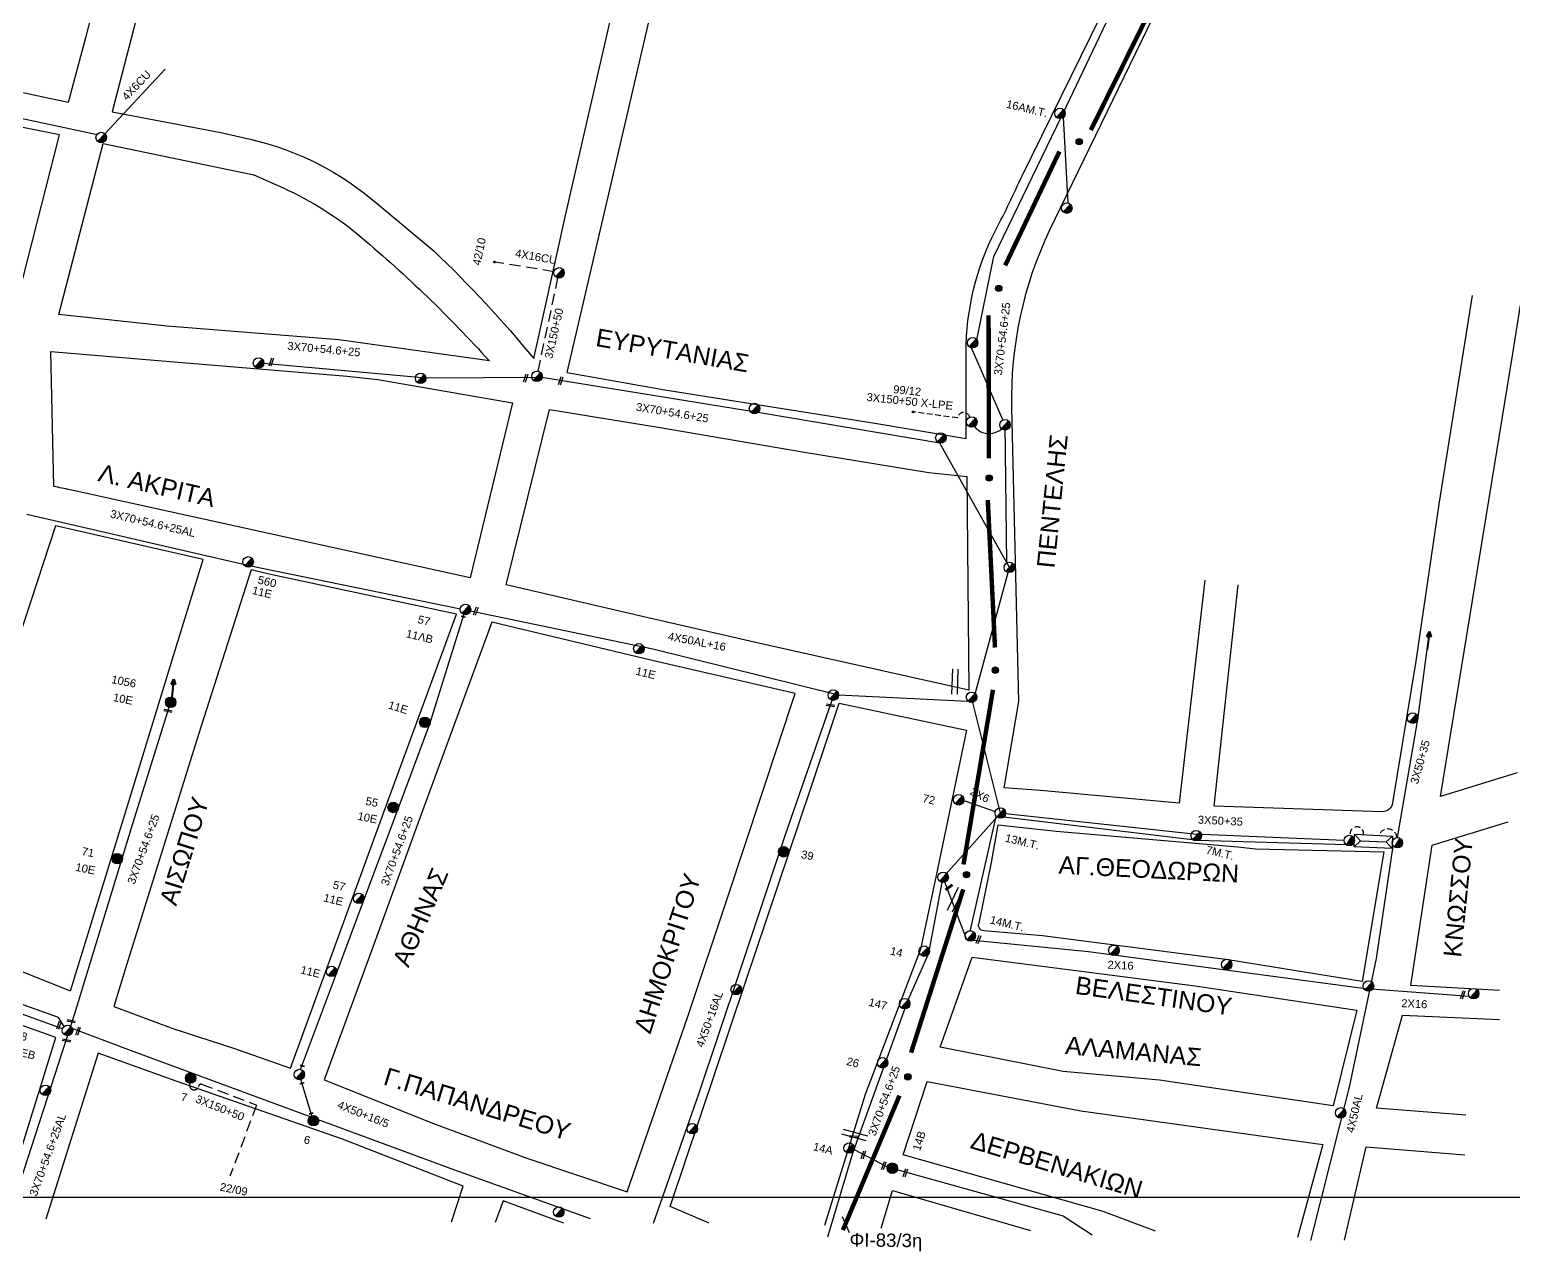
# Model space of a CAD drawing. Header units: millimetres. Extents: x 6950 to 9601, y 853 to 1951.
# Drawn here: x 8685 to 9018.8, y 886 to 1160.8 of the extents above; entities that cross this region are included whole.
import ezdxf

# ---------------------------------------------------------------- set-up
doc = ezdxf.new("R2010")
doc.units = ezdxf.units.MM
doc.linetypes.add('DASHED', pattern=[19.05, 12.7, -6.35])
for name, color, linetype in [('Άγνωστα', 7, 'Continuous'), ('Γυμνά εναέρια ΧΤ και ΦΟΠ (3Φ)   4x50+16AL', 7, 'Continuous'), ('Επίτονοι', 7, 'Continuous'), ('Επιγραφές - Σχήματα', 7, 'Continuous'), ('Καλώδια ΧΤ   3x150AL+50XLPE', 7, 'DASHED'), ('Καλώδια ΧΤ   4x6CU', 7, 'DASHED'), ('Μηχανική τομή', 7, 'Continuous'), ('Στύλος Ξύλινος', 7, 'Continuous'), ('Στύλος Ξύλινος @ 1', 7, 'Continuous'), ('Στύλος ΦΜ', 7, 'Continuous'), ('Στύλος ΦΜ @ 1', 7, 'Continuous'), ('Συνδέσεις', 7, 'Continuous'), ('Συνεστραμμένα ΧΤ   3x70+54.6+25 AL', 7, 'SYN_LINE'), ('Τομή', 7, 'Continuous'), ('Υποσταθμός εναέριος 2 στύλων', 7, 'Continuous'), ('Υποσταθμός πόλεως', 7, 'Continuous'), ('Υπόβαθρο ΔΕΗ', 7, 'Continuous'), ('Υπόγεια καλώδια Παροχών ΧΤ   4x16CU', 7, 'DASHED'), ('Υπόγεια καλώδια Παροχών ΧΤ   4x50AL', 7, 'DASHED')]:
    doc.layers.add(name, color=color, linetype=linetype)
doc.styles.add('Annotative', font='ARIAL.TTF')
doc.styles.add('arial', font='ARIAL.TTF')
doc.styles.get("Standard").update_dxf_attribs({"font": 'ARIAL.TTF'})
doc.linetypes.add('SYN_LINE', pattern='A,0.5,-0.0001,["/\\/\\/\\/",Standard,S=0.1,R=0,X=0,Y=-0.05],-0.25', length=0.7501)
doc.dimstyles.new('ISO-25', dxfattribs={"dimtxt": 2.5, "dimasz": 2.5, "dimexe": 1.25, "dimexo": 0.625, "dimtad": 1, "dimtxsty": 'Standard', "dimcen": 2.5, "dimadec": 0, "dimazin": 0, "dimtfac": 1, "dimtmove": 0, "dimatfit": 3, "dimfxl": 1, "dimarcsym": 0})

# ---------------------------------------------------------------- blocks, each defined once
blk = doc.blocks.new('ΤΟΜΗ')
at = {"layer": 'Τομή', "ltscale": 40}
for p, q in [((-5.68, 0), (5.68, 0)), ((5.68, -2.33), (-5.68, -2.33))]:
    blk.add_line(p, q, dxfattribs=at)
blk = doc.blocks.new('ΜΗΧΑΝΙΚΗ ΤΟΜΗ')
at = {"layer": 'Μηχανική τομή', "ltscale": 40}
for p, q in [((-1.89, 0.78), (1.89, 0.78)), ((1.89, 0), (-1.89, 0))]:
    blk.add_line(p, q, dxfattribs=at)
blk = doc.blocks.new('ΥΠΑΡΧΩΝ ΤΣΙΜΕΝΤΕΝΙΟΣ ΣΤΥΛΟΣ')
at = {"layer": 'Στύλος ΦΜ'}
blk.add_hatch(color=7, dxfattribs=at).paths.add_polyline_path([(-1.29, -2.28, 0.574793), (2.62, 0, 0.268822), (1.3, 2.27)])
at = {"layer": 'Στύλος ΦΜ', "color": 7}
blk.add_line((-1.29, -2.28), (1.3, 2.27), dxfattribs=at)
blk.add_circle((0, 0), 2.62, dxfattribs=at)
at = {"layer": 'Στύλος ΦΜ', "flags": 4}
for tag, p in [('ΑΡΙΘΜΟΣ', (-4.68, 8.05)), ('ΤΥΠΟΣ', (-4.91, 3.03))]:
    blk.add_attdef(tag, p, '', height=4, dxfattribs=at)
blk = doc.blocks.new('ΥΠΑΡΧΩΝ ΞΥΛΙΝΟΣ ΣΤΥΛΟΣ')
at = {"layer": 'Στύλος Ξύλινος'}
h = blk.add_hatch(color=7, dxfattribs=at)
h.paths.add_polyline_path([(-2.62, 0, 0.270008), (-1.29, -2.28), (1.3, 2.27, 0.576266)])
h.paths.add_polyline_path([(-1.29, -2.28, 0.574793), (2.62, 0, 0.268822), (1.3, 2.27)])
at = {"layer": 'Στύλος Ξύλινος', "color": 7}
blk.add_line((-1.29, -2.28), (1.3, 2.27), dxfattribs=at)
blk.add_circle((0, 0), 2.62, dxfattribs=at)
at = {"layer": 'Στύλος Ξύλινος', "flags": 4}
for tag, p in [('ΑΡΙΘΜΟΣ', (-4.91, 8.6)), ('ΤΥΠΟΣ', (-4.85, 3.39))]:
    blk.add_attdef(tag, p, '', height=4, dxfattribs=at)
blk = doc.blocks.new('ΥΠΟΣΤΑΘΜΟΣ ΕΝΑΕΡΙΟΣ ΕΠΙ 2 ΣΤΥΛΩΝ')
at = {"layer": 'Υποσταθμός εναέριος 2 στύλων', "linetype": 'Continuous'}
for points in [[(-11.97, -2.11, 0.574793), (-8.45, -0.07, 0.268822), (-9.64, 1.98)], [(9.68, -2.15, 0.574793), (13.19, -0.1, 0.268822), (12.01, 1.95)]]:
    blk.add_hatch(color=256, dxfattribs=at).paths.add_polyline_path(points)
for p, q in [((-11.97, -2.11), (-9.64, 1.98)), ((9.68, -2.15), (12.01, 1.95))]:
    blk.add_line(p, q, dxfattribs=at)
for centre in [(-10.81, -0.07), (10.84, -0.1)]:
    blk.add_circle(centre, 2.36, dxfattribs=at)
at = {"layer": 'Υποσταθμός πόλεως', "linetype": 'Continuous', "ltscale": 40}
blk.add_lwpolyline([(-8.57, 2.82), (8.57, 2.82), (8.57, -2.82), (-8.57, -2.82)], close=True, dxfattribs=at)
for points in [[(-5.75, 0), (-8.57, 2.82)], [(-8.57, -2.82), (-5.75, 0)], [(-5.75, 0), (5.75, 0)], [(5.75, 0), (8.57, 2.82)], [(8.57, -2.82), (5.75, 0)]]:
    blk.add_lwpolyline(points, dxfattribs=at)
at = {"layer": 'Υποσταθμός εναέριος 2 στύλων', "ltscale": 40, "flags": 1}
for tag, p in [('ΜΕΤΑΣΧΗΜΑΤΙΣΜΟΣ', (14.09, 2.51)), ('ΙΣΧΥΣ', (14.07, -0.28)), ('ΑΡΙΘΜΟΣ', (14.19, -3))]:
    blk.add_attdef(tag, p, '', height=1.8, dxfattribs=at)
blk = doc.blocks.new('ΕΠΙΤΟΝΟΣ')
at = {"layer": 'Επίτονοι', "lineweight": 40, "ltscale": 40}
blk.add_hatch(color=256, dxfattribs=at).paths.add_polyline_path([(-1.13, 6.47), (0, 9.1), (1.13, 6.47)])
for p, q in [((-1.13, 6.47), (0, 9.1)), ((0, 9.1), (1.13, 6.47)), ((1.13, 6.47), (-1.13, 6.47)), ((-1.13, 6.47), (0, 6.47)), ((0, 6.47), (0, 0))]:
    blk.add_line(p, q, dxfattribs=at)
blk = doc.blocks.new('_ΣΥΝΔΕΣΗ')
at = {"layer": 'Συνδέσεις', "linetype": 'SYN_LINE', "ltscale": 40}
blk.add_hatch(color=256, dxfattribs=at).paths.add_polyline_path([(0.5, -0.01, 1), (-0.5, -0.01, 1)])
at = {"layer": 'Συνδέσεις'}
blk.add_circle((0, -0.01), 0.5, dxfattribs=at)

msp = doc.modelspace()

# ---------------------------------------------------------------- hatches: boundary and pattern name
at = {"layer": 'Επιγραφές - Σχήματα', "linetype": 'Continuous', "ltscale": 20}
h = msp.add_hatch(color=154, dxfattribs=at)
h.dxf.hatch_style = 1
edge = h.paths.add_edge_path()
edge.add_arc((8921.15, 1135.59), 0.708, 0, 360)
h = msp.add_hatch(color=154, dxfattribs=at)
h.dxf.hatch_style = 1
edge = h.paths.add_edge_path()
edge.add_arc((8903.06, 1102.57), 0.708, 0, 360)
h = msp.add_hatch(color=154, dxfattribs=at)
h.dxf.hatch_style = 1
edge = h.paths.add_edge_path()
edge.add_arc((8900.9, 1059.91), 0.708, 0, 360)
h = msp.add_hatch(color=154, dxfattribs=at)
h.dxf.hatch_style = 1
edge = h.paths.add_edge_path()
edge.add_arc((8902.28, 1016.71), 0.708, 0, 360)
h = msp.add_hatch(color=154, dxfattribs=at)
h.dxf.hatch_style = 1
edge = h.paths.add_edge_path()
edge.add_arc((8895.79, 970.71), 0.708, 0, 360)
h = msp.add_hatch(color=154, dxfattribs=at)
h.dxf.hatch_style = 1
edge = h.paths.add_edge_path()
edge.add_arc((8882.6, 925.22), 0.708, 0, 360)

# ---------------------------------------------------------------- linework, layer by layer
at = {"layer": 'Άγνωστα', "color": 27, "linetype": 'DASHED', "ltscale": 0.2}
msp.add_lwpolyline([(8799.42, 1083.94), (8803.88, 1104.92)], dxfattribs=at)
at = {"layer": 'Άγνωστα', "color": 133}
for points in [[(8784.22, 1030.08), (8825.24, 1021.48), (8867.01, 1011.12), (8896.12, 1009.75)], [(8811.2, 893.3), (8780.7, 904.21), (8707.7, 931.14), (8694.63, 936.1)]]:
    msp.add_lwpolyline(points, dxfattribs=at)
at = {"layer": 'Άγνωστα', "color": 154}
msp.add_lwpolyline([(8992.77, 979.07), (8997.32, 1005.63), (8999.46, 1021.36)], dxfattribs=at)
at = {"layer": 'Άγνωστα', "color": 27}
for points in [[(8902.28, 984.84), (8895.75, 987.18), (8895.17, 987.27)], [(8981.28, 977.39), (8947.86, 978.36), (8904.12, 983.61)]]:
    msp.add_lwpolyline(points, dxfattribs=at)
at = {"layer": 'Άγνωστα', "color": 173}
msp.add_lwpolyline([(8904.6, 984.46), (8946.91, 979.89), (8980.73, 978.44)], dxfattribs=at)
at = {"layer": 'Άγνωστα', "color": 30}
msp.add_lwpolyline([(9008.89, 943.31), (8984.97, 945.1), (8923.24, 953.36), (8895.83, 956.07), (8890.95, 969.01)], dxfattribs=at)
at = {"layer": 'Άγνωστα', "color": 133, "linetype": 'DASHED', "ltscale": 0.2}
msp.add_lwpolyline([(8721.01, 923.8), (8721.06, 923.18, 0.876796), (8723.02, 923.08, -0.416681), (8723.72, 923.55), (8736.08, 918.87), (8730.09, 902.86)], format="xyb", dxfattribs=at)
at = {"layer": 'Άγνωστα', "color": 62}
msp.add_lwpolyline([(8870.51, 908.86), (8877.98, 905.02), (8917.57, 893.99), (8924.06, 889.67)], dxfattribs=at)
at = {"layer": 'Γυμνά εναέρια ΧΤ και ΦΟΠ (3Φ)   4x50+16AL', "color": 133, "ltscale": 40}
msp.add_lwpolyline([(8825.37, 892.32), (8835.57, 921.38), (8844.71, 948.68), (8855.11, 979.77), (8865.56, 1009.95)], dxfattribs=at)
at = {"layer": 'Επιγραφές - Σχήματα'}
msp.add_lwpolyline([(6992.76, 898.14), (9488.75, 898.14), (9488.75, 1914.05), (6992.76, 1914.05)], close=True, dxfattribs=at)
at = {"layer": 'Επιγραφές - Σχήματα', "color": 154, "linetype": 'Continuous', "ltscale": 20, "const_width": 1}
for points in [[(8941.42, 1173.81), (8923.77, 1138.2)], [(8916.7, 1133.37), (8904.5, 1107.75)], [(8900.76, 1096.55), (8900.82, 1064.33)], [(8900.58, 1054.99), (8902.2, 1021.8)], [(8901.75, 1012.29), (8895.12, 973)], [(8895.06, 967.39), (8883.32, 930.66)], [(8880.71, 921), (8867.98, 890.75)]]:
    msp.add_lwpolyline(points, dxfattribs=at)
at = {"layer": 'Επιγραφές - Σχήματα', "color": 173}
msp.add_lwpolyline([(8896.63, 957.89), (8902.49, 983.78)], dxfattribs=at)
at = {"layer": 'Επιγραφές - Σχήματα', "color": 154, "linetype": 'Continuous', "ltscale": 20}
for centre in [(8921.15, 1135.59), (8903.06, 1102.57), (8900.9, 1059.91), (8902.28, 1016.71), (8895.79, 970.71), (8882.6, 925.22)]:
    msp.add_circle(centre, 0.708, dxfattribs=at)
at = {"layer": 'Καλώδια ΧΤ   3x150AL+50XLPE', "color": 27, "ltscale": 0.1}
msp.add_line((8893.8, 1073.44), (8883.78, 1074.79), dxfattribs=at)
msp.add_arc((8895.17, 1073.29), 1.38, 13.0913, 173.9494, dxfattribs=at)
at = {"layer": 'Καλώδια ΧΤ   3x150AL+50XLPE', "color": 27, "linetype": 'DASHED', "ltscale": 0.1}
msp.add_arc((8983.61, 979.96), 1.5, 347.9942, 195.1003, dxfattribs=at)
at = {"layer": 'Καλώδια ΧΤ   3x150AL+50XLPE', "color": 5, "linetype": 'DASHED', "ltscale": 0.1}
msp.add_arc((8990.56, 978.93), 2.05, 4.6862, 161.8103, dxfattribs=at)
at = {"layer": 'Συνεστραμμένα ΧΤ   3x70+54.6+25 AL', "color": 27, "linetype": 'SYN_LINE', "ltscale": 20}
for points in [[(8898.15, 1091.01), (8898.15, 1091.01), (8901.93, 1109.73), (8918.32, 1143.59), (8936.86, 1182.69), (8945.29, 1200.77), (8965.96, 1235.72), (8986.87, 1270.52)], [(8918.63, 1121.79), (8917.65, 1141.11)], [(8903.99, 1072.98), (8896.89, 1089.22)], [(8870.47, 908.73), (8882.7, 942.54), (8887.34, 953.03), (8890.54, 970.12), (8903.43, 984.56), (8897.21, 1009.46), (8905.44, 1039.82), (8889.76, 1067.8), (8848.87, 1074.65), (8800.29, 1082.52), (8774.16, 1082.35), (8737.69, 1085.68)], [(8904.86, 1040.85), (8904.46, 1071.9)]]:
    msp.add_lwpolyline(points, dxfattribs=at)
at = {"layer": 'Συνεστραμμένα ΧΤ   3x70+54.6+25 AL', "color": 85, "ltscale": 20}
msp.add_lwpolyline([(8612.69, 1155.95), (8640.26, 1150.04), (8678.89, 1141.74), (8700.19, 1137.22)], dxfattribs=at)
at = {"layer": 'Συνεστραμμένα ΧΤ   3x70+54.6+25 AL', "color": 85, "linetype": 'SYN_LINE', "ltscale": 20}
msp.add_lwpolyline([(8701.94, 1137.37), (8715.54, 1151.87)], dxfattribs=at)
at = {"layer": 'Συνεστραμμένα ΧΤ   3x70+54.6+25 AL', "color": 30, "linetype": 'SYN_LINE', "ltscale": 20}
for points in [[(8684.37, 1051.76), (8734.4, 1040.23), (8781.99, 1030.52)], [(8692.43, 936.04), (8634.95, 956.86), (8592.69, 972.5), (8590.65, 971.55), (8565.45, 981.48), (8536.05, 992.51)]]:
    msp.add_lwpolyline(points, dxfattribs=at)
at = {"layer": 'Συνεστραμμένα ΧΤ   3x70+54.6+25 AL', "color": 133, "linetype": 'SYN_LINE', "ltscale": 20}
for points in [[(8746, 926.89), (8754.05, 948.5), (8760.18, 965), (8767.96, 985.5), (8775.09, 1004.65), (8783.07, 1030.36)], [(8692.8, 936.57), (8691.52, 938.58), (8637.26, 958)]]:
    msp.add_lwpolyline(points, dxfattribs=at)
at = {"layer": 'Συνεστραμμένα ΧΤ   3x70+54.6+25 AL', "color": 30, "ltscale": 20}
msp.add_lwpolyline([(8680.17, 893.25), (8695.2, 939.51), (8707.96, 981.27), (8716.41, 1008.35)], dxfattribs=at)
at = {"layer": 'Συνεστραμμένα ΧΤ   3x70+54.6+25 AL', "color": 133, "linetype": 'SYN_LINE', "ltscale": 8}
msp.add_lwpolyline([(8748.52, 916.47), (8746.06, 924.62)], dxfattribs=at)
at = {"layer": 'Συνεστραμμένα ΧΤ   3x70+54.6+25 AL', "color": 62, "linetype": 'SYN_LINE', "ltscale": 20}
msp.add_lwpolyline([(8870.33, 908.5), (8864.54, 889.19)], dxfattribs=at)
at = {"layer": 'Συνεστραμμένα ΧΤ   3x70+54.6+25 AL', "color": 27, "linetype": 'SYN_LINE', "ltscale": 10}
msp.add_arc((8900.89, 1074.12), 4.21, 202.2792, 328.0074, dxfattribs=at)
at = {"layer": 'Υπόβαθρο ΔΕΗ'}
for points in [[(8677.28, 1204.09), (8688, 1248.93), (8690.04, 1257.2), (8715.16, 1253.07), (8721.39, 1251.81), (8714.79, 1225.3), (8705.51, 1189.63), (8697.57, 1158.96), (8693.72, 1144.42), (8650.45, 1153.64), (8636.17, 1156.55), (8662.07, 1259.75), (8680.6, 1257.94), (8682.81, 1257.75), (8676.55, 1233.15), (8670.12, 1205.08)], [(8805.94, 1083.66), (8817.44, 1132.86), (8826.6, 1172.25)], [(9019.67, 993.62), (9002.42, 988.26), (9018.67, 1087.93), (9020.44, 1098.84)], [(8895.9, 1060.26), (8896.28, 1012.23), (8849.65, 1022.63), (8823.21, 1028.67), (8792.26, 1035.88), (8802.02, 1075.36), (8826.46, 1071.39), (8859.38, 1065.76), (8887.32, 1061.18), (8895.9, 1060.26)], [(8694.19, 944.6), (8708.22, 990.06), (8717.78, 1021.17), (8724.09, 1041.59), (8690.88, 1049.15), (8682.54, 1023.78), (8672.22, 992.4), (8664.33, 968.19), (8660.79, 956.95), (8675.73, 951.93), (8685.04, 948.22), (8694.18, 944.58)], [(8743.7, 927.21), (8755.43, 959.3), (8765.03, 985.56), (8775.27, 1013.58), (8781.09, 1029.29), (8738.54, 1038.38), (8734.84, 1039.26), (8723.02, 1002.25), (8706.8, 950.33), (8703.95, 941.06), (8717.25, 936.07), (8730.86, 931.65), (8743.7, 927.21)], [(8819.42, 899.35), (8833.15, 939.02), (8842.12, 965.7), (8857.25, 1011.49), (8825.06, 1018.9), (8789.02, 1027.47), (8772.38, 982.24), (8762.51, 955.19), (8751.31, 924.58), (8775.87, 914.72), (8796.86, 906.97), (8819.42, 899.35)], [(8837.87, 892.34), (8829.15, 896.04), (8846, 946.29), (8860.69, 989.91), (8867.18, 1009.25), (8895.8, 1003.23), (8888.99, 970.5), (8885.47, 953.94), (8872.99, 921.29), (8863.85, 891.77)], [(9015.67, 944.66), (8995.72, 945.78), (9000.52, 977.33), (9017.68, 982.62)], [(8678.47, 893.9), (8690.96, 934.05), (8659.53, 945.23), (8636.15, 952.81), (8622.89, 911.4), (8617.21, 893.72)], [(8983.58, 940.26), (8978.25, 918.74), (8939.18, 924.5), (8917.57, 926.44), (8889.89, 931.88), (8897.04, 952.15), (8947.26, 945.73), (8983.58, 940.26)], [(9008.09, 916.58), (8988.05, 918.2), (8993.91, 939.07), (9015.71, 938.13)], [(8779.96, 892.64), (8782.58, 900.67), (8755.4, 911.19), (8717.97, 924.26), (8700.46, 930.54), (8688.66, 893.18)], [(8938.29, 890.5), (8926.51, 894.91), (8881.54, 907.72), (8886.92, 924.18), (8921.49, 917.56), (8975.92, 910.04), (8970.28, 889.09)], [(8980.8, 888.5), (8985.72, 909.49), (9007.93, 907.65)], [(8876.63, 891.19), (8879.18, 899.69), (8910.22, 890.63)], [(8805.22, 892.3), (8791.55, 897.37), (8789.74, 892.48)]]:
    msp.add_lwpolyline(points, dxfattribs=at)
for points in [[(8739.71, 1185.58), (8746.61, 1211.5), (8754.65, 1245.4), (8731.51, 1250.46), (8718.44, 1198.9), (8715.91, 1189.29), (8710.06, 1167.18), (8703.6, 1142.32), (8728.07, 1137.62), (8734.68, 1136.11, -0.123848), (8763.36, 1121.5), (8776, 1110.97, -0.0298), (8798.44, 1086.81), (8805.73, 1119.62), (8817.03, 1168.99)], [(8949.37, 1036.93), (8943.67, 986.82), (8912.47, 989.64), (8904.27, 990.23), (8907.57, 1009.64), (8906.01, 1075.73, -0.117795), (8914.57, 1115.77), (8948.07, 1184.78), (8957.9, 1205.41), (8967.37, 1220.49), (9018.47, 1190.3), (9012.96, 1181.19)], [(8805.94, 1083.66), (8827.91, 1079.75), (8874.75, 1072.3), (8895.7, 1068.82), (8895.7, 1088.17, -0.119804), (8902.4, 1115.74, 0.013209), (8908.28, 1127.88), (8925.96, 1163.77), (8943.78, 1202.56), (8934.46, 1210.34), (8904.16, 1214.78), (8892.66, 1216.3), (8887.07, 1194.54), (8879.74, 1164.04), (8826.6, 1172.25)], [(8672.11, 1140.99), (8665.14, 1125.17), (8654.39, 1099.32), (8681.59, 1097.11), (8691.72, 1137.11), (8672.11, 1140.99), (8655.14, 1144.69), (8629.4, 1149.86), (8616.84, 1152.73), (8602.85, 1123.53), (8599.51, 1116.23), (8624.46, 1109.6), (8621.73, 1101.73), (8595.44, 1108.52), (8580.97, 1077.38), (8572.58, 1059.54), (8580.48, 1060.01, 0.03397), (8598.55, 1062.31, -0.078844), (8628.96, 1062.31), (8647.33, 1103.91), (8663.13, 1142.95)], [(8691.59, 1096.72), (8701.59, 1135.18), (8735.46, 1128.15), (8742.08, 1125.16, -0.069005), (8759.63, 1114.1, -0.033894), (8788.46, 1086.26), (8754.61, 1091), (8715.94, 1094.07), (8691.59, 1096.72)], [(9009.53, 1100.98), (9002.02, 1054.03), (8996.84, 1018.75), (8991.66, 986.84, -0.370037), (8989.29, 984.84), (8951.48, 986.13), (8956.9, 1035.92)], [(8989.67, 975.85), (8984.81, 946.67), (8954.64, 951.52), (8912.88, 956.92), (8899.67, 958.05, -0.511186), (8898.61, 959.81), (8901.42, 973.42), (8902.88, 981.88), (8915.94, 980.51), (8956.84, 976.95), (8960.83, 976.52), (8989.67, 975.85)]]:
    msp.add_lwpolyline(points, format="xyb", dxfattribs=at)
msp.add_lwpolyline([(8793.66, 1076.83), (8784.14, 1037.48), (8694.13, 1057.27, 0.005005), (8690.48, 1058.03), (8689.78, 1088.35), (8716.61, 1086.14), (8756.49, 1082.82), (8763.38, 1082.09)], format="xyb", close=True, dxfattribs=at)
at = {"layer": 'Υπόγεια καλώδια Παροχών ΧΤ   4x16CU', "color": 27, "linetype": 'DASHED', "ltscale": 0.2}
msp.add_lwpolyline([(8802.98, 1106.34), (8789.61, 1108.5)], dxfattribs=at)
at = {"layer": 'Υπόγεια καλώδια Παροχών ΧΤ   4x50AL', "color": 30, "linetype": 'Continuous', "ltscale": 0.2}
msp.add_lwpolyline([(8973.24, 888.44), (8981.94, 922.91), (8988.04, 951.83), (8991.75, 977.15)], dxfattribs=at)

# ---------------------------------------------------------------- block references
at = {"layer": 'Επίτονοι', "xscale": 0.449999999999818, "yscale": 0.449999999999818, "zscale": 0.449999999999818, "rotation": 352.9840384948353}
for p in [(8999.46, 1021.36), (8716.99, 1010.63)]:
    msp.add_blockref('ΕΠΙΤΟΝΟΣ', p, dxfattribs=at)
at = {"layer": 'Μηχανική τομή'}
for p, xscale, yscale, zscale, rotation in [((8739.58, 1085.96), 0.4999999999999996, 0.4999999999999996, 0.4999999999999996, 70.95392755448539), ((8796.79, 1082.33), 0.4999999999999996, 0.4999999999999996, 0.4999999999999996, 70.95392755448539), ((8804.68, 1081.73), 0.4999999999999996, 0.4999999999999996, 0.4999999999999996, 70.95392755448539), ((8782.56, 1028.64), 0.2499999999999999, 0.2499999999999999, 0.2499999999999999, 347.4717884167395), ((8785.59, 1029.92), 0.4999999999999996, 0.4999999999999996, 0.4999999999999996, 70.95392755448539), ((8865.24, 1008.98), 0.4999999999999999, 0.4999999999999999, 0.4999999999999999, 169.57116670519), ((8716.2, 1007.76), 0.4999999999999999, 0.4999999999999999, 0.4999999999999999, 169.57116670519), ((8891.97, 967.7), 0.4999999999999996, 0.4999999999999996, 0.4999999999999996, 37.83177077494435), ((8898.68, 956.04), 0.4999999999999996, 0.4999999999999996, 0.4999999999999996, 70.95392755448539), ((9007.62, 943.61), 0.4999999999999996, 0.4999999999999996, 0.4999999999999996, 70.95392755448539), ((8694.38, 937.93), 0.4999999999999999, 0.4999999999999999, 0.4999999999999999, 169.57116670519), ((8691.81, 936.77), 0.4999999999999996, 0.4999999999999996, 0.4999999999999996, 70.95392755448539), ((8696.13, 935.44), 0.4999999999999996, 0.4999999999999996, 0.4999999999999996, 70.95392755448539), ((8693.34, 933.6), 0.4999999999999999, 0.4999999999999999, 0.4999999999999999, 169.57116670519), ((8746.35, 927.6), 0.25, 0.25, 0.25, 347.4717884167395), ((8746.32, 923.67), 0.25, 0.25, 0.25, 13.27812156120163), ((8748.39, 916.88), 0.25, 0.25, 0.25, 13.27812156120163), ((8870.48, 911.98), 0.4999999999999999, 0.4999999999999999, 0.4999999999999999, 174.8667646448354), ((8872.75, 907.6), 0.4999999999999996, 0.4999999999999996, 0.4999999999999996, 70.95392755448539), ((8877.37, 905.17), 0.4999999999999996, 0.4999999999999996, 0.4999999999999996, 70.95392755448539), ((8882.2, 903.59), 0.4999999999999996, 0.4999999999999996, 0.4999999999999996, 70.95392755448539)]:
    msp.add_blockref('ΜΗΧΑΝΙΚΗ ΤΟΜΗ', p, dxfattribs=dict(at, xscale=xscale, yscale=yscale, zscale=zscale, rotation=rotation))
at = {"layer": 'Στύλος Ξύλινος @ 1', "ltscale": 40}
ref = msp.add_blockref('ΥΠΑΡΧΩΝ ΞΥΛΙΝΟΣ ΣΤΥΛΟΣ', (8716.76, 1009.47), dxfattribs=dict(at, xscale=0.449999999999818, yscale=0.449999999999818, zscale=0.449999999999818, rotation=348.773543784936))
ref.add_attrib('ΤΥΠΟΣ', '1056', (8703.31, 1013.83), dxfattribs={"layer": 'Στύλος Ξύλινος', "height": 1.8, "rotation": 348.7735, "flags": 4})
ref.add_attrib('ΑΡΙΘΜΟΣ', '10E', (8703.68, 1009.78), dxfattribs={"layer": 'Στύλος Ξύλινος', "height": 1.8, "rotation": 348.7735, "flags": 4})
ref = msp.add_blockref('ΥΠΑΡΧΩΝ ΞΥΛΙΝΟΣ ΣΤΥΛΟΣ', (8773.95, 1004.97), dxfattribs=dict(at, xscale=0.449999999999818, yscale=0.449999999999818, zscale=0.449999999999818, rotation=342.7498715173077))
ref.add_attrib('ΤΥΠΟΣ', '11E', (8765.54, 1008.13), dxfattribs={"layer": 'Στύλος Ξύλινος', "height": 1.8, "rotation": 342.7499, "flags": 4})
ref = msp.add_blockref('ΥΠΑΡΧΩΝ ΞΥΛΙΝΟΣ ΣΤΥΛΟΣ', (8766.82, 985.82), dxfattribs=dict(at, xscale=0.449999999999818, yscale=0.449999999999818, zscale=0.449999999999818, rotation=348.773543784936))
ref.add_attrib('ΤΥΠΟΣ', '55', (8760.49, 986.44), dxfattribs={"layer": 'Στύλος Ξύλινος', "height": 1.8, "rotation": 348.7735, "flags": 4})
ref.add_attrib('ΑΡΙΘΜΟΣ', '10E', (8758.68, 983.07), dxfattribs={"layer": 'Στύλος Ξύλινος', "height": 1.8, "rotation": 348.7735, "flags": 4})
ref = msp.add_blockref('ΥΠΑΡΧΩΝ ΞΥΛΙΝΟΣ ΣΤΥΛΟΣ', (8704.75, 974.31), dxfattribs=dict(at, xscale=0.449999999999818, yscale=0.449999999999818, zscale=0.449999999999818, rotation=348.773543784936))
ref.add_attrib('ΤΥΠΟΣ', '71', (8696.62, 975.15), dxfattribs={"layer": 'Στύλος Ξύλινος', "height": 1.8, "rotation": 348.7735, "flags": 4})
ref.add_attrib('ΑΡΙΘΜΟΣ', '10E', (8695.22, 971.6), dxfattribs={"layer": 'Στύλος Ξύλινος', "height": 1.8, "rotation": 348.7735, "flags": 4})
ref = msp.add_blockref('ΥΠΑΡΧΩΝ ΞΥΛΙΝΟΣ ΣΤΥΛΟΣ', (8854.65, 975.85), dxfattribs=dict(at, xscale=0.449999999999818, yscale=0.449999999999818, zscale=0.449999999999818, rotation=348.773543784936))
ref.add_attrib('ΤΥΠΟΣ', '39', (8858.46, 974.46), dxfattribs={"layer": 'Στύλος Ξύλινος', "height": 1.8, "rotation": 348.7735, "flags": 4})
ref = msp.add_blockref('ΥΠΑΡΧΩΝ ΞΥΛΙΝΟΣ ΣΤΥΛΟΣ', (8721.24, 924.95), dxfattribs=dict(at, xscale=0.449999999999818, yscale=0.449999999999818, zscale=0.449999999999818, rotation=348.773543784936))
ref.add_attrib('ΤΥΠΟΣ', '7', (8718.94, 919.89), dxfattribs={"layer": 'Στύλος Ξύλινος', "height": 1.8, "rotation": 348.7735, "flags": 4})
ref = msp.add_blockref('ΥΠΑΡΧΩΝ ΞΥΛΙΝΟΣ ΣΤΥΛΟΣ', (8748.89, 915.35), dxfattribs=dict(at, xscale=0.449999999999818, yscale=0.449999999999818, zscale=0.449999999999818, rotation=348.773543784936))
ref.add_attrib('ΤΥΠΟΣ', '6', (8746.59, 910.3), dxfattribs={"layer": 'Στύλος Ξύλινος', "height": 1.8, "rotation": 348.7735, "flags": 4})
ref = msp.add_blockref('ΥΠΑΡΧΩΝ ΞΥΛΙΝΟΣ ΣΤΥΛΟΣ', (8879.1, 904.67), dxfattribs=dict(at, xscale=0.4499999999998179, yscale=0.4499999999998179, zscale=0.4499999999998179, rotation=72.73243046927816))
ref.add_attrib('ΤΥΠΟΣ', '14B', (8885.33, 908.42), dxfattribs={"layer": 'Στύλος Ξύλινος', "height": 1.8, "rotation": 72.7324, "flags": 4})
at = {"layer": 'Στύλος ΦΜ @ 1', "ltscale": 40}
ref = msp.add_blockref('ΥΠΑΡΧΩΝ ΤΣΙΜΕΝΤΕΝΙΟΣ ΣΤΥΛΟΣ', (8916.82, 1141.94), dxfattribs=dict(at, xscale=0.4499999999998182, yscale=0.4499999999998182, zscale=0.4499999999998182, rotation=346.5061005695495))
ref.add_attrib('ΤΥΠΟΣ', '16AM.T.', (8904.58, 1143.27), dxfattribs={"layer": 'Στύλος ΦΜ', "height": 1.8, "rotation": 346.5061, "flags": 4})
at = {"layer": 'Στύλος ΦΜ @ 1', "ltscale": 40, "xscale": 0.4499999999998182, "yscale": 0.4499999999998182, "zscale": 0.4499999999998182, "rotation": 346.5061005695495}
for p in [(8701.13, 1136.51), (8918.36, 1120.64), (8804.13, 1106.07), (8897.17, 1090.36), (8736.52, 1085.79), (8772.98, 1082.34), (8799.15, 1082.8), (8848.11, 1075.55), (8896.99, 1072.53), (8904.46, 1071.9), (8890.03, 1068.94), (8905.43, 1039.82), (8865.84, 1011.09), (8896.93, 1010.61), (8996.17, 1005.91), (8890.54, 970.12), (8928.95, 953.69), (8954.33, 950.52), (8843.98, 944.85), (8986.22, 945.66), (9009.89, 943.94), (8745.72, 925.75), (8688.6, 922.19), (8979.97, 917.13), (8834.11, 913.56), (8804.07, 894.81)]:
    msp.add_blockref('ΥΠΑΡΧΩΝ ΤΣΙΜΕΝΤΕΝΙΟΣ ΣΤΥΛΟΣ', p, dxfattribs=at)
at = {"layer": 'Στύλος ΦΜ @ 1', "ltscale": 40}
ref = msp.add_blockref('ΥΠΑΡΧΩΝ ΤΣΙΜΕΝΤΕΝΙΟΣ ΣΤΥΛΟΣ', (8734.18, 1041.07), dxfattribs=dict(at, xscale=0.4499999999998182, yscale=0.4499999999998182, zscale=0.4499999999998182, rotation=346.5061005695495))
ref.add_attrib('ΤΥΠΟΣ', '11E', (8734.95, 1033.87), dxfattribs={"layer": 'Στύλος ΦΜ', "height": 1.8, "rotation": 346.5061, "flags": 4})
ref.add_attrib('ΑΡΙΘΜΟΣ', '560', (8736.22, 1036.23), dxfattribs={"layer": 'Στύλος ΦΜ', "height": 1.8, "rotation": 346.5061, "flags": 4})
ref = msp.add_blockref('ΥΠΑΡΧΩΝ ΤΣΙΜΕΝΤΕΝΙΟΣ ΣΤΥΛΟΣ', (8783.07, 1030.36), dxfattribs=dict(at, xscale=0.4499999999998182, yscale=0.4499999999998182, zscale=0.4499999999998182, rotation=346.5061005695495))
ref.add_attrib('ΤΥΠΟΣ', '57', (8772.2, 1027.33), dxfattribs={"layer": 'Στύλος ΦΜ', "height": 1.8, "rotation": 346.5061, "flags": 4})
ref.add_attrib('ΑΡΙΘΜΟΣ', '11ΛΒ', (8769.56, 1024.13), dxfattribs={"layer": 'Στύλος ΦΜ', "height": 1.8, "rotation": 346.5061, "flags": 4})
ref = msp.add_blockref('ΥΠΑΡΧΩΝ ΤΣΙΜΕΝΤΕΝΙΟΣ ΣΤΥΛΟΣ', (8822.09, 1021.53), dxfattribs=dict(at, xscale=0.4499999999998182, yscale=0.4499999999998182, zscale=0.4499999999998182, rotation=346.5061005695495))
ref.add_attrib('ΤΥΠΟΣ', '11E', (8821.25, 1015.71), dxfattribs={"layer": 'Στύλος ΦΜ', "height": 1.8, "rotation": 346.5061, "flags": 4})
ref = msp.add_blockref('ΥΠΑΡΧΩΝ ΤΣΙΜΕΝΤΕΝΙΟΣ ΣΤΥΛΟΣ', (8894.03, 987.54), dxfattribs=dict(at, xscale=0.4499999999998182, yscale=0.4499999999998182, zscale=0.4499999999998182, rotation=346.5061005695495))
ref.add_attrib('ΤΥΠΟΣ', '72', (8885.77, 987.09), dxfattribs={"layer": 'Στύλος ΦΜ', "height": 1.8, "rotation": 346.5061, "flags": 4})
ref = msp.add_blockref('ΥΠΑΡΧΩΝ ΤΣΙΜΕΝΤΕΝΙΟΣ ΣΤΥΛΟΣ', (8903.42, 984.57), dxfattribs=dict(at, xscale=0.4499999999998182, yscale=0.4499999999998182, zscale=0.4499999999998182, rotation=346.5061005695495))
ref.add_attrib('ΤΥΠΟΣ', '13M.T.', (8904.34, 978.16), dxfattribs={"layer": 'Στύλος ΦΜ', "height": 1.8, "rotation": 346.5061, "flags": 4})
ref = msp.add_blockref('ΥΠΑΡΧΩΝ ΤΣΙΜΕΝΤΕΝΙΟΣ ΣΤΥΛΟΣ', (8947.46, 979.47), dxfattribs=dict(at, xscale=0.4499999999998182, yscale=0.4499999999998182, zscale=0.4499999999998182, rotation=346.5061005695495))
ref.add_attrib('ΤΥΠΟΣ', '7M.T.', (8949.51, 975.48), dxfattribs={"layer": 'Στύλος ΦΜ', "height": 1.8, "rotation": 346.5061, "flags": 4})
ref = msp.add_blockref('ΥΠΑΡΧΩΝ ΤΣΙΜΕΝΤΕΝΙΟΣ ΣΤΥΛΟΣ', (8759.07, 965.37), dxfattribs=dict(at, xscale=0.4499999999998182, yscale=0.4499999999998182, zscale=0.4499999999998182, rotation=346.5061005695495))
ref.add_attrib('ΤΥΠΟΣ', '57', (8753.11, 967.64), dxfattribs={"layer": 'Στύλος ΦΜ', "height": 1.8, "rotation": 346.5061, "flags": 4})
ref.add_attrib('ΑΡΙΘΜΟΣ', '11E', (8750.99, 964.73), dxfattribs={"layer": 'Στύλος ΦΜ', "height": 1.8, "rotation": 346.5061, "flags": 4})
ref = msp.add_blockref('ΥΠΑΡΧΩΝ ΤΣΙΜΕΝΤΕΝΙΟΣ ΣΤΥΛΟΣ', (8896.64, 956.93), dxfattribs=dict(at, xscale=0.4499999999998182, yscale=0.4499999999998182, zscale=0.4499999999998182, rotation=346.5061005695495))
ref.add_attrib('ΤΥΠΟΣ', '14M.T.', (8900.92, 959.76), dxfattribs={"layer": 'Στύλος ΦΜ', "height": 1.8, "rotation": 346.5061, "flags": 4})
ref = msp.add_blockref('ΥΠΑΡΧΩΝ ΤΣΙΜΕΝΤΕΝΙΟΣ ΣΤΥΛΟΣ', (8886.27, 953.5), dxfattribs=dict(at, xscale=0.4499999999998182, yscale=0.4499999999998182, zscale=0.4499999999998182, rotation=346.5061005695495))
ref.add_attrib('ΤΥΠΟΣ', '14', (8878.47, 952.77), dxfattribs={"layer": 'Στύλος ΦΜ', "height": 1.8, "rotation": 346.5061, "flags": 4})
ref = msp.add_blockref('ΥΠΑΡΧΩΝ ΤΣΙΜΕΝΤΕΝΙΟΣ ΣΤΥΛΟΣ', (8752.96, 948.95), dxfattribs=dict(at, xscale=0.4499999999998182, yscale=0.4499999999998182, zscale=0.4499999999998182, rotation=346.5061005695495))
ref.add_attrib('ΤΥΠΟΣ', ' 11E', (8745.15, 948.68), dxfattribs={"layer": 'Στύλος ΦΜ', "height": 1.8, "rotation": 346.5061, "flags": 4})
ref = msp.add_blockref('ΥΠΑΡΧΩΝ ΤΣΙΜΕΝΤΕΝΙΟΣ ΣΤΥΛΟΣ', (8881.89, 941.69), dxfattribs=dict(at, xscale=0.4499999999998182, yscale=0.4499999999998182, zscale=0.4499999999998182, rotation=346.5061005695495))
ref.add_attrib('ΤΥΠΟΣ', '147', (8873.63, 941.23), dxfattribs={"layer": 'Στύλος ΦΜ', "height": 1.8, "rotation": 346.5061, "flags": 4})
ref = msp.add_blockref('ΥΠΑΡΧΩΝ ΤΣΙΜΕΝΤΕΝΙΟΣ ΣΤΥΛΟΣ', (8693.54, 935.66), dxfattribs=dict(at, xscale=0.4499999999998182, yscale=0.4499999999998182, zscale=0.4499999999998182, rotation=346.5061005695495))
ref.add_attrib('ΤΥΠΟΣ', '11EB', (8680.1, 930.54), dxfattribs={"layer": 'Στύλος ΦΜ', "height": 1.8, "rotation": 346.5061, "flags": 4})
ref.add_attrib('ΑΡΙΘΜΟΣ', '8', (8682.91, 933.59), dxfattribs={"layer": 'Στύλος ΦΜ', "height": 1.8, "rotation": 346.5061, "flags": 4})
ref = msp.add_blockref('ΥΠΑΡΧΩΝ ΤΣΙΜΕΝΤΕΝΙΟΣ ΣΤΥΛΟΣ', (8876.92, 928.39), dxfattribs=dict(at, xscale=0.4499999999998182, yscale=0.4499999999998182, zscale=0.4499999999998182, rotation=346.5061005695495))
ref.add_attrib('ΤΥΠΟΣ', '26', (8868.66, 927.93), dxfattribs={"layer": 'Στύλος ΦΜ', "height": 1.8, "rotation": 346.5061, "flags": 4})
ref = msp.add_blockref('ΥΠΑΡΧΩΝ ΤΣΙΜΕΝΤΕΝΙΟΣ ΣΤΥΛΟΣ', (8869.38, 909.2), dxfattribs=dict(at, xscale=0.4499999999998182, yscale=0.4499999999998182, zscale=0.4499999999998182, rotation=346.5061005695495))
ref.add_attrib('ΤΥΠΟΣ', '14A', (8861.13, 908.74), dxfattribs={"layer": 'Στύλος ΦΜ', "height": 1.8, "rotation": 346.5061, "flags": 4})
at = {"layer": 'Συνδέσεις', "xscale": 0.4, "yscale": 0.4, "zscale": 0.25}
for p in [(8789.62, 1108.5), (8789.62, 1108.5), (8883.79, 1074.8), (8883.79, 1074.8)]:
    msp.add_blockref('_ΣΥΝΔΕΣΗ', p, dxfattribs=at)
at = {"layer": 'Τομή'}
for p, xscale, yscale, zscale, rotation in [((8893.78, 1014.11), 0.4999999999999991, 0.4999999999999991, 0.4999999999999991, 268.1088518626373), ((8893.77, 964.8), 0.499999999999999, 0.499999999999999, 0.499999999999999, 244.2172337377799), ((8870.76, 912.72), 0.4999999999999991, 0.4999999999999991, 0.4999999999999991, 344.5526841822061)]:
    msp.add_blockref('ΤΟΜΗ', p, dxfattribs=dict(at, xscale=xscale, yscale=yscale, zscale=zscale, rotation=rotation))
at = {"layer": 'Υποσταθμός εναέριος 2 στύλων', "xscale": 0.5, "yscale": 0.5, "zscale": 0.5, "rotation": 357.4610321617672}
msp.add_blockref('ΥΠΟΣΤΑΘΜΟΣ ΕΝΑΕΡΙΟΣ ΕΠΙ 2 ΣΤΥΛΩΝ', (8987.31, 978.18), dxfattribs=at)

# ---------------------------------------------------------------- texts
at = {"ltscale": 40, "attachment_point": 1, "style": 'arial'}
for s, insert, char_height, width, rotation in [('ΕΥΡΥΤΑΝΙΑΣ', (8812.86, 1093.6), 4, 94.4586, 350.0868), ('ΠΕΝΤΕΛΗΣ', (8911.6, 1039.92), 4, 94.4586, 84.2771), ('Λ. AKPITA', (8701.09, 1063.19), 4, 31.1367, 347.1357), ('AIΣΩΠΟΥ', (8714.17, 964.69), 4, 94.4586, 72.6262), ('KNΩΣΣΟΥ', (9003.06, 952.36), 4, 94.4586, 84.2771), ('AΓ.ΘΕΟΔΩΡΩΝ', (8916.62, 974.91), 4, 94.4586, 357.1674), ('AΘHNAΣ', (8766.56, 951.19), 4, 94.4586, 67.0429), ('ΔHMOKPITOY', (8820.86, 935.91), 4, 94.4586, 72.0672), ('BEΛEΣΤΙΝΟΥ', (8920.63, 947.88), 4, 94.4586, 352.0232), ('AΛAMAΝΑΣ', (8918.25, 934.37), 4, 94.4586, 354.7894), ('Γ.ΠΑΠΑΝΔΡΕΟΥ', (8765.55, 927.4), 4, 94.4586, 342.9817), ('ΔEPBENAKIΩN', (8897.58, 913.08), 4, 94.4586, 343.3011), ('ΦΙ-83/3η', (8869.49, 890.11), 3, 94.4586, 359.1724)]:
    msp.add_mtext(s, dxfattribs=dict(at, insert=insert, char_height=char_height, width=width, rotation=rotation))
at = {"layer": 'Άγνωστα', "ltscale": 40, "char_height": 1.8, "width": 34.5395, "attachment_point": 1, "style": 'arial'}
for s, insert, rotation in [('42/10', (8784.63, 1107.97), 78.0517), ('3X150+50', (8800.85, 1087.02), 77.4551), ('3X70+54.6+25', (8901.95, 1083.15), 83.2419), ('3X70+54.6+25', (8743.11, 1090.59), 354.625), ('3X70+54.6+25', (8821.63, 1076.88), 350.5443), ('3X70+54.6+25AL', (8703.43, 1052.82), 346.8676), ('4X50AL+16', (8828.84, 1025.28), 349.0358), ('\\pt1.8;3X50+35', (8995.6, 991.41), 74.3256), ('\\pt1.8;2X6', (8897.19, 990.43), 333.2041), ('3X70+54.6+25', (8706.95, 968.99), 70.0179), ('3X70+54.6+25', (8763.99, 968.66), 70.0179), ('\\pt1.8;3X50+35', (8947.88, 983.98), 357.3238), ('\\pt1.8;2X16', (8927.56, 951.37), 357.3238), ('\\pt1.8;2X16', (8993.64, 942.71), 357.3238), ('3X70+54.6+25', (8873.59, 912.38), 70.0179), ('3X150+50', (8722.84, 921.23), 338.2146), ('4X50+16/5', (8754.76, 919.93), 338.2146), ('22/09', (8728.04, 901.42), 349.0638)]:
    msp.add_mtext(s, dxfattribs=dict(at, insert=insert, rotation=rotation))
at = {"layer": 'Γυμνά εναέρια ΧΤ και ΦΟΠ (3Φ)   4x50+16AL', "ltscale": 40, "insert": (8834.88, 932.3), "char_height": 1.8, "width": 34.5395, "attachment_point": 1, "rotation": 70.0179, "style": 'arial'}
msp.add_mtext('4X50+16AL', dxfattribs=at)
at = {"layer": 'Επιγραφές - Σχήματα', "color": 7, "ltscale": 0.1, "char_height": 1.8, "attachment_point": 1, "rotation": 354.1212, "style": 'Annotative'}
for s, width, insert in [('3X150+50 X-LPE', 28.358, (8873.43, 1079.06)), ('99/12', 8.5745, (8879.41, 1080.82))]:
    msp.add_mtext_dynamic_manual_height_columns(s, width=width, gutter_width=12.5, heights=[0], dxfattribs=dict(at, insert=insert))
at = {"layer": 'Καλώδια ΧΤ   4x6CU', "ltscale": 0.2, "insert": (8705.61, 1145.92), "char_height": 1.8, "width": 34.5395, "attachment_point": 1, "rotation": 46.6672, "style": 'arial'}
msp.add_mtext('4X6CU', dxfattribs=at)
at = {"layer": 'Συνεστραμμένα ΧΤ   3x70+54.6+25 AL', "ltscale": 20, "insert": (8684.92, 898.83), "char_height": 1.8, "width": 34.5395, "attachment_point": 1, "rotation": 70.0179, "style": 'arial'}
msp.add_mtext('3X70+54.6+25AL', dxfattribs=at)
at = {"layer": 'Υπόγεια καλώδια Παροχών ΧΤ   4x16CU', "ltscale": 0.2, "insert": (8794.47, 1111.43), "char_height": 1.8, "width": 34.5395, "attachment_point": 1, "rotation": 349.8412, "style": 'arial'}
msp.add_mtext('4X16CU', dxfattribs=at)
at = {"layer": 'Υπόγεια καλώδια Παροχών ΧΤ   4x50AL', "ltscale": 0.2, "insert": (8981.16, 912.89), "char_height": 1.8, "width": 34.5395, "attachment_point": 1, "rotation": 76.9273, "style": 'arial'}
msp.add_mtext('4X50AL', dxfattribs=at)

# ---------------------------------------------------------------- leaders
at = {"layer": 'Επιγραφές - Σχήματα', "ltscale": 40}
msp.add_leader([(8867.84, 893.83), (8869.41, 890.18)], dimstyle='ISO-25', override={"dimasz": 1, "dimtad": 0}, dxfattribs=at)

doc.saveas('drawing.dxf')
